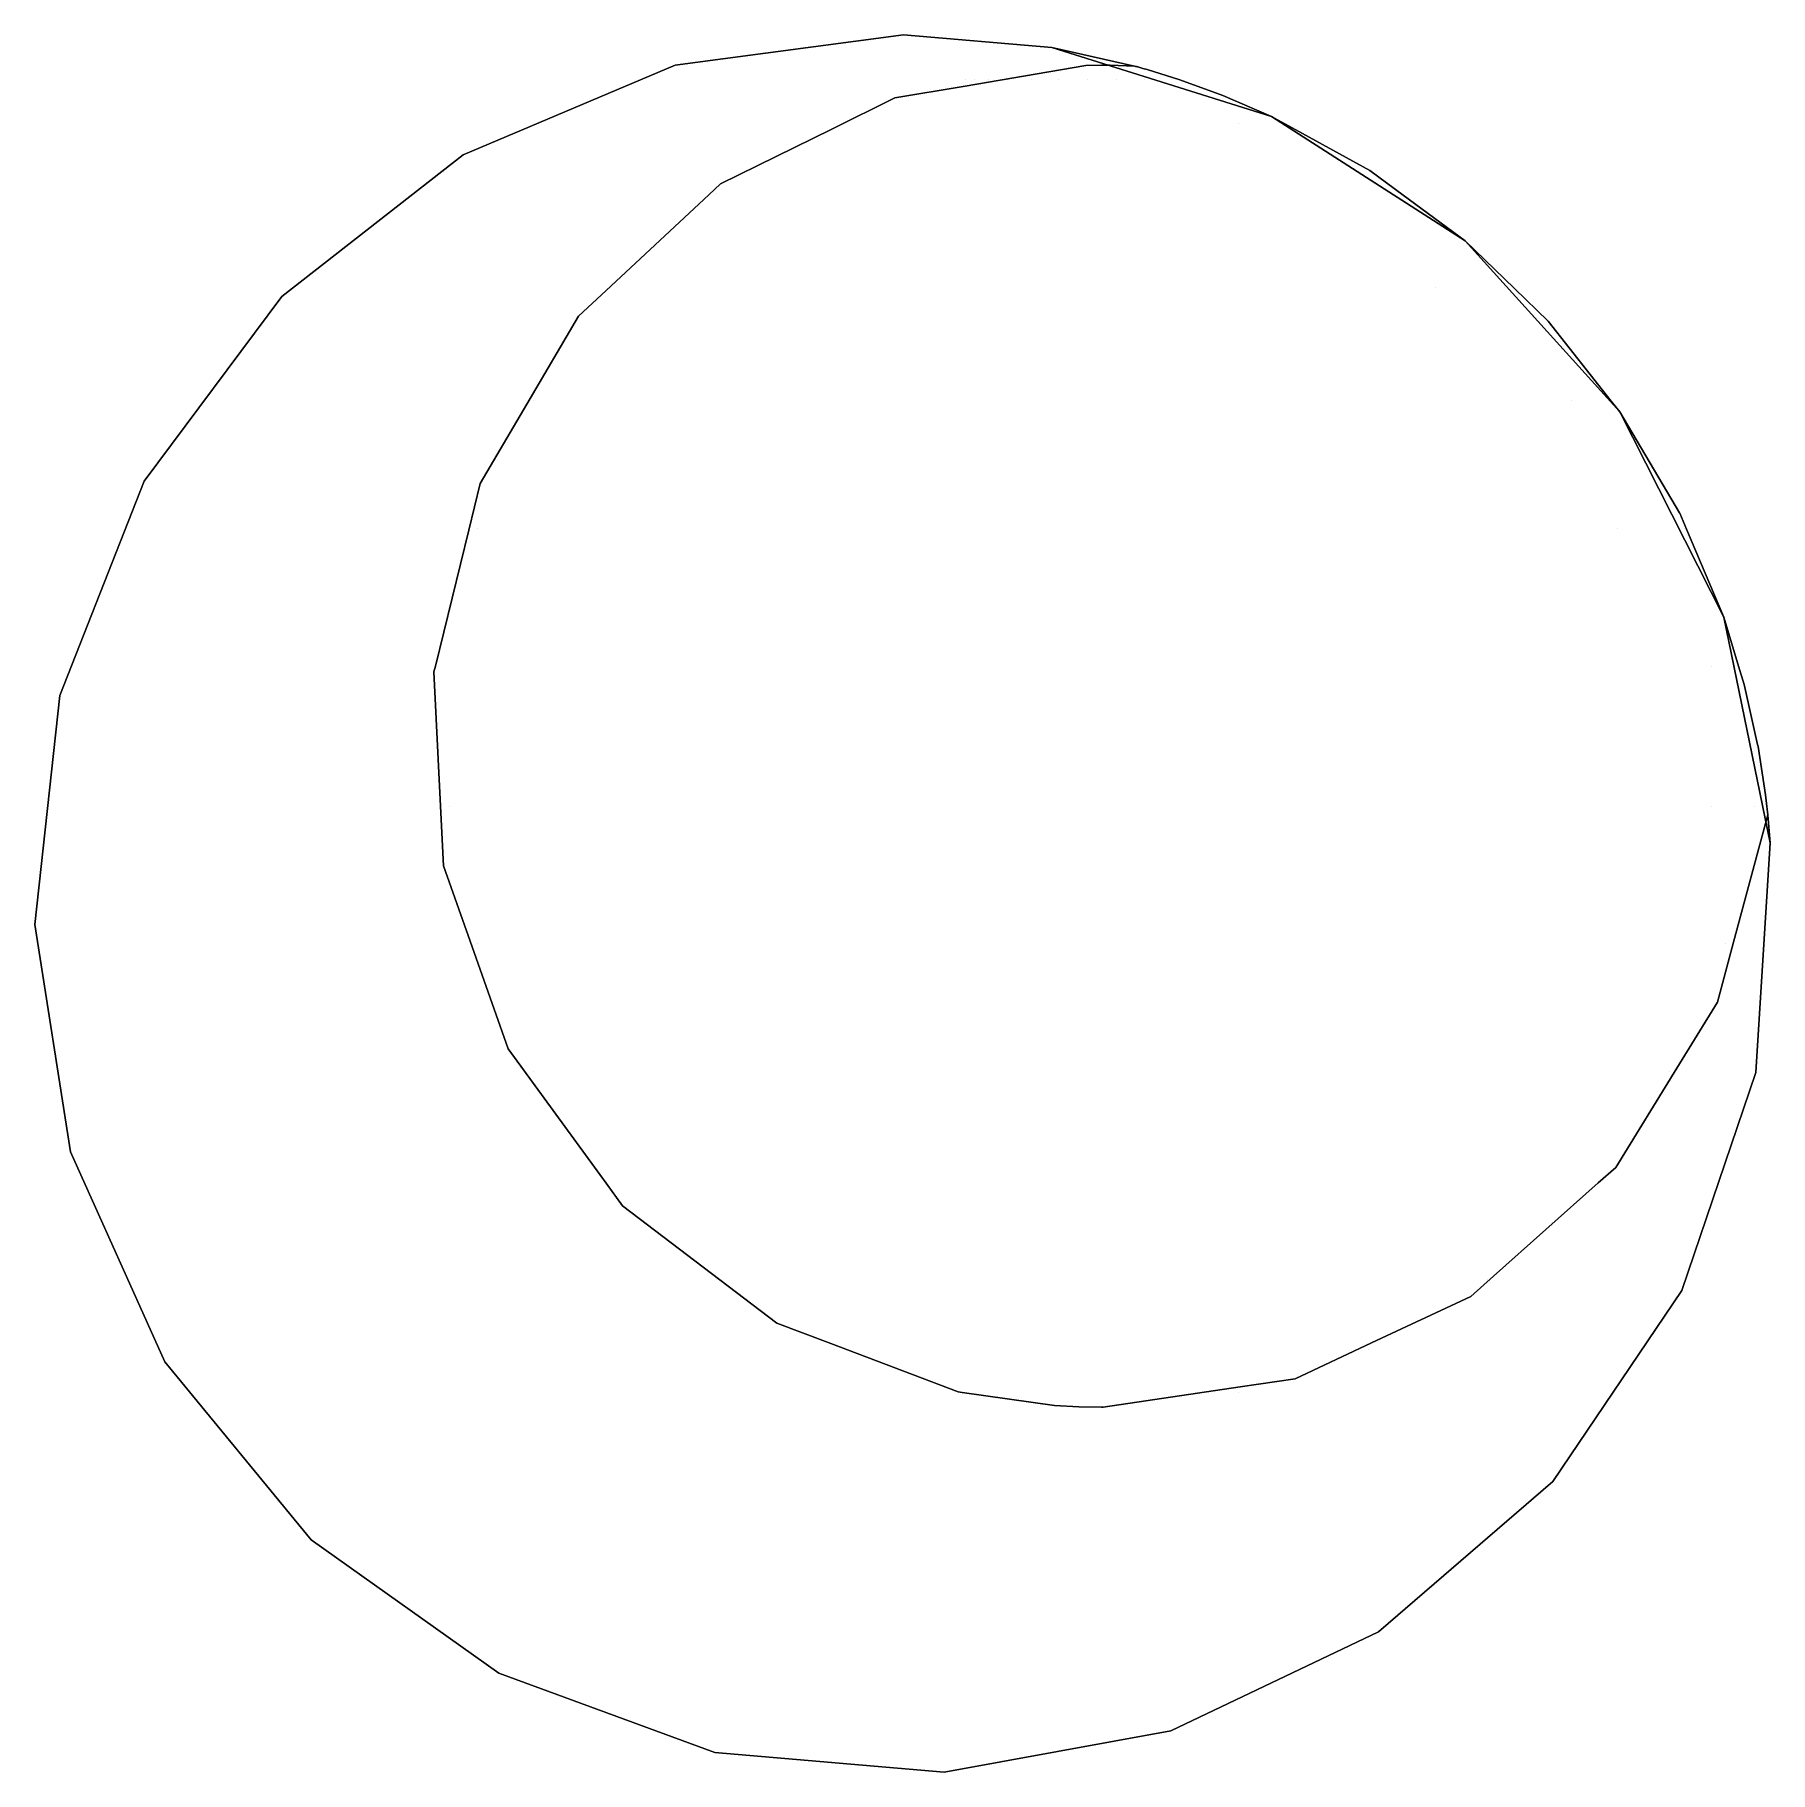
# Model space of a CAD drawing. Header units: millimetres. Extents: x 3.5 to 17.7, y 7 to 21.2.
import ezdxf

# ---------------------------------------------------------------- set-up
doc = ezdxf.new("R2010")
doc.units = ezdxf.units.MM
doc.header["$LTSCALE"] = 50
doc.layers.add('None', color=7, linetype='Continuous', lineweight=5)

msp = doc.modelspace()

# ---------------------------------------------------------------- linework, layer by layer
at = {"layer": 'None', "color": 7, "linetype": 'Continuous', "lineweight": 5, "transparency": 33554687}
for points, invisible_edges in [([(7.014, 20.267), (8.754, 21), (10.625, 21.25), (9.079, 7.17)], 12), ([(8.754, 21), (8.754, 21, 18.5), (10.625, 21.25, 18.5), (10.625, 21.25)], 5), ([(10.037, 20.477, 18.5), (10.553, 20.732, 18.5), (10.625, 21.25, 18.5), (8.754, 21, 18.5)], 10), ([(10.625, 21.25), (11.842, 21.145), (9.079, 7.17)], 10), ([(10.625, 21.25, 18.5), (10.553, 20.732, 18.5), (11.115, 20.827, 18.5)], 9), ([(10.625, 21.25), (10.625, 21.25, 18.5), (11.842, 21.145, 18.5), (11.842, 21.145)], 5), ([(11.115, 20.827, 18.5), (12.121, 20.998, 18.5), (11.842, 21.145, 18.5), (10.625, 21.25, 18.5)], 10), ([(9.079, 7.17), (11.842, 21.145), (13.643, 20.579)], 9), ([(11.842, 21.145), (13.244, 20.751, 17.201), (13.643, 20.579, 16.915)], 9), ([(11.842, 21.145), (12.89, 20.88, 17.555), (12.892, 20.88, 17.554), (13.244, 20.751, 17.201)], 9), ([(11.842, 21.145), (11.842, 21.145, 18.5), (12.624, 20.964, 17.993)], 11), ([(12.624, 20.964, 17.993), (12.89, 20.88, 17.555), (11.842, 21.145)], 10), ([(11.842, 21.145, 18.5), (12.527, 20.991, 18.434), (12.535, 20.989, 18.358)], 9), ([(11.842, 21.145, 18.5), (12.52, 20.993, 18.5), (12.527, 20.991, 18.434)], 8), ([(12.535, 20.989, 18.358), (12.543, 20.987, 18.276), (12.547, 20.986, 18.241), (11.842, 21.145, 18.5)], 12), ([(12.547, 20.986, 18.241), (12.589, 20.974, 18.106), (12.624, 20.964, 17.993), (11.842, 21.145, 18.5)], 12), ([(13.643, 20.579, 16.915), (13.643, 20.579), (11.842, 21.145)], 9), ([(11.842, 21.145, 18.5), (12.121, 20.998, 18.5), (12.25, 21, 18.5)], 9), ([(12.25, 21, 18.5), (12.321, 21, 18.5), (11.842, 21.145, 18.5)], 10), ([(12.321, 21, 18.5), (12.52, 20.993, 18.5), (11.842, 21.145, 18.5)], 8), ([(7.014, 20.267), (7.014, 20.267, 18.5), (8.754, 21, 18.5), (8.754, 21)], 5), ([(8.754, 21, 18.5), (7.014, 20.267, 18.5), (8.187, 19.154, 18.5), (9.029, 19.937, 18.5)], 10), ([(8.754, 21, 18.5), (9.126, 20.027, 18.5), (10.037, 20.477, 18.5)], 9), ([(9.029, 19.937, 18.5), (9.126, 20.027, 18.5), (8.754, 21, 18.5)], 10), ([(12.121, 20.998, 18.5), (11.115, 20.827, 18.5), (11.131, 20.88, 18.262)], 10), ([(11.131, 20.88, 18.262), (12.25, 21, 18.5), (12.121, 20.998, 18.5)], 9), ([(12.25, 21, 18.5), (11.131, 20.88, 18.262), (11.205, 20.88, 18.035)], 11), ([(12.25, 21, 18.5), (11.205, 20.88, 18.035), (11.325, 20.88, 17.828)], 11), ([(12.25, 21, 18.5), (11.325, 20.88, 17.828), (11.485, 20.88, 17.65)], 11), ([(12.25, 21, 18.5), (11.485, 20.88, 17.65), (11.678, 20.88, 17.51)], 11), ([(12.25, 21, 18.5), (11.678, 20.88, 17.51), (11.897, 20.88, 17.412)], 11), ([(12.25, 21, 18.5), (11.897, 20.88, 17.412), (12.13, 20.88, 17.363)], 11), ([(12.25, 21, 18.5), (12.13, 20.88, 17.363), (12.37, 20.88, 17.363)], 11), ([(12.624, 20.964, 17.993), (12.25, 21, 18.5), (12.822, 20.88, 17.51)], 11), ([(12.25, 21, 18.5), (12.589, 20.974, 18.106), (12.547, 20.986, 18.241)], 9), ([(12.321, 21, 18.5), (12.25, 21, 18.5), (12.527, 20.991, 18.434)], 10), ([(12.527, 20.991, 18.434), (12.25, 21, 18.5), (12.535, 20.989, 18.358)], 3), ([(12.535, 20.989, 18.358), (12.25, 21, 18.5), (12.543, 20.987, 18.276)], 3), ([(12.547, 20.986, 18.241), (12.543, 20.987, 18.276), (12.25, 21, 18.5)], 10), ([(12.624, 20.964, 17.993), (12.589, 20.974, 18.106), (12.25, 21, 18.5)], 10), ([(12.25, 21, 18.5), (12.603, 20.88, 17.412), (12.822, 20.88, 17.51)], 11), ([(12.25, 21, 18.5), (12.37, 20.88, 17.363), (12.603, 20.88, 17.412)], 11), ([(12.527, 20.991, 18.434), (12.52, 20.993, 18.5), (12.321, 21, 18.5)], 8), ([(12.822, 20.88, 17.51), (12.89, 20.88, 17.555), (12.624, 20.964, 17.993)], 9), ([(10.553, 20.732, 18.5), (10.062, 20.525, 18.035), (11.131, 20.88, 18.262)], 11), ([(11.205, 20.88, 18.035), (11.131, 20.88, 18.262), (10.062, 20.525, 18.035), (10.206, 20.525, 17.59)], 15), ([(11.325, 20.88, 17.828), (11.205, 20.88, 18.035), (10.206, 20.525, 17.59), (10.44, 20.525, 17.185)], 15), ([(11.485, 20.88, 17.65), (11.325, 20.88, 17.828), (10.44, 20.525, 17.185), (10.753, 20.525, 16.838)], 15), ([(11.131, 20.88, 18.262), (11.115, 20.827, 18.5), (10.553, 20.732, 18.5)], 9), ([(11.678, 20.88, 17.51), (11.485, 20.88, 17.65), (10.753, 20.525, 16.838), (11.131, 20.525, 16.563)], 15), ([(11.897, 20.88, 17.412), (11.678, 20.88, 17.51), (11.131, 20.525, 16.563), (11.559, 20.525, 16.372)], 15), ([(12.13, 20.88, 17.363), (11.897, 20.88, 17.412), (11.559, 20.525, 16.372), (12.016, 20.525, 16.275)], 15), ([(12.37, 20.88, 17.363), (12.13, 20.88, 17.363), (12.016, 20.525, 16.275), (12.484, 20.525, 16.275)], 15), ([(12.603, 20.88, 17.412), (12.37, 20.88, 17.363), (12.484, 20.525, 16.275), (12.941, 20.525, 16.372)], 15), ([(12.822, 20.88, 17.51), (12.603, 20.88, 17.412), (12.941, 20.525, 16.372), (13.369, 20.525, 16.563)], 15), ([(12.822, 20.88, 17.51), (13.369, 20.525, 16.563), (13.244, 20.751, 17.201)], 11), ([(12.822, 20.88, 17.51), (12.892, 20.88, 17.554), (12.89, 20.88, 17.555)], 9), ([(13.244, 20.751, 17.201), (12.892, 20.88, 17.554), (12.822, 20.88, 17.51)], 10), ([(10.553, 20.732, 18.5), (10.037, 20.477, 18.5), (10.062, 20.525, 18.035)], 10), ([(13.643, 20.579, 16.915), (13.244, 20.751, 17.201), (13.369, 20.525, 16.563)], 10), ([(9.079, 7.17), (13.643, 20.579), (15.232, 19.56), (16.498, 18.16)], 9), ([(9.126, 20.027, 18.5), (9.088, 19.95, 17.828), (10.062, 20.525, 18.035)], 11), ([(10.206, 20.525, 17.59), (10.062, 20.525, 18.035), (9.088, 19.95, 17.828), (9.297, 19.95, 17.185)], 15), ([(10.062, 20.525, 18.035), (10.037, 20.477, 18.5), (9.126, 20.027, 18.5)], 9), ([(10.44, 20.525, 17.185), (10.206, 20.525, 17.59), (9.297, 19.95, 17.185), (9.635, 19.95, 16.6)], 15), ([(10.753, 20.525, 16.838), (10.44, 20.525, 17.185), (9.635, 19.95, 16.6), (10.087, 19.95, 16.098)], 15), ([(11.131, 20.525, 16.563), (10.753, 20.525, 16.838), (10.087, 19.95, 16.098), (10.634, 19.95, 15.7)], 15), ([(11.559, 20.525, 16.372), (11.131, 20.525, 16.563), (10.634, 19.95, 15.7), (11.251, 19.95, 15.425)], 15), ([(12.016, 20.525, 16.275), (11.559, 20.525, 16.372), (11.251, 19.95, 15.425), (11.912, 19.95, 15.285)], 15), ([(12.484, 20.525, 16.275), (12.016, 20.525, 16.275), (11.912, 19.95, 15.285), (12.588, 19.95, 15.285)], 15), ([(12.941, 20.525, 16.372), (12.484, 20.525, 16.275), (12.588, 19.95, 15.285), (13.249, 19.95, 15.425)], 15), ([(13.369, 20.525, 16.563), (12.941, 20.525, 16.372), (13.249, 19.95, 15.425), (13.866, 19.95, 15.7)], 15), ([(13.723, 20.535, 16.876), (13.643, 20.579, 16.915), (13.369, 20.525, 16.563)], 10), ([(13.369, 20.525, 16.563), (13.747, 20.525, 16.838), (13.723, 20.535, 16.876)], 11), ([(13.747, 20.525, 16.838), (13.369, 20.525, 16.563), (13.866, 19.95, 15.7), (14.413, 19.95, 16.098)], 15), ([(13.643, 20.579), (14.721, 19.936, 16.442), (15.232, 19.56, 16.293)], 9), ([(13.643, 20.579), (14.449, 20.137, 16.522), (14.721, 19.936, 16.442)], 9), ([(13.643, 20.579), (13.643, 20.579, 16.915), (13.723, 20.535, 16.876), (13.758, 20.516, 16.859)], 9), ([(13.758, 20.516, 16.859), (14.449, 20.137, 16.522), (13.643, 20.579)], 10), ([(15.232, 19.56, 16.293), (15.232, 19.56), (13.643, 20.579)], 9), ([(13.723, 20.535, 16.876), (13.747, 20.525, 16.838), (13.758, 20.516, 16.859)], 3), ([(13.747, 20.525, 16.838), (14.413, 19.95, 16.098), (14.449, 20.137, 16.522)], 11), ([(14.449, 20.137, 16.522), (13.758, 20.516, 16.859), (13.747, 20.525, 16.838)], 10), ([(4.399, 17.59), (5.528, 19.104), (7.014, 20.267), (9.079, 7.17)], 12), ([(5.528, 19.104), (5.528, 19.104, 18.5), (7.014, 20.267, 18.5), (7.014, 20.267)], 5), ([(7.537, 18.221, 18.5), (7.961, 18.944, 18.5), (7.014, 20.267, 18.5), (5.528, 19.104, 18.5)], 10), ([(7.014, 20.267, 18.5), (7.961, 18.944, 18.5), (8.187, 19.154, 18.5)], 9), ([(14.413, 19.95, 16.098), (14.721, 19.936, 16.442), (14.449, 20.137, 16.522)], 9), ([(8.187, 19.154, 18.5), (8.252, 19.18, 17.65), (9.088, 19.95, 17.828)], 11), ([(9.088, 19.95, 17.828), (9.029, 19.937, 18.5), (8.187, 19.154, 18.5)], 9), ([(9.297, 19.95, 17.185), (9.088, 19.95, 17.828), (8.252, 19.18, 17.65), (8.516, 19.18, 16.838)], 15), ([(9.635, 19.95, 16.6), (9.297, 19.95, 17.185), (8.516, 19.18, 16.838), (8.943, 19.18, 16.098)], 15), ([(10.087, 19.95, 16.098), (9.635, 19.95, 16.6), (8.943, 19.18, 16.098), (9.515, 19.18, 15.463)], 15), ([(9.126, 20.027, 18.5), (9.029, 19.937, 18.5), (9.088, 19.95, 17.828)], 10), ([(10.634, 19.95, 15.7), (10.087, 19.95, 16.098), (9.515, 19.18, 15.463), (10.206, 19.18, 14.96)], 15), ([(11.251, 19.95, 15.425), (10.634, 19.95, 15.7), (10.206, 19.18, 14.96), (10.987, 19.18, 14.613)], 15), ([(11.912, 19.95, 15.285), (11.251, 19.95, 15.425), (10.987, 19.18, 14.613), (11.823, 19.18, 14.435)], 15), ([(12.588, 19.95, 15.285), (11.912, 19.95, 15.285), (11.823, 19.18, 14.435), (12.677, 19.18, 14.435)], 15), ([(13.249, 19.95, 15.425), (12.588, 19.95, 15.285), (12.677, 19.18, 14.435), (13.513, 19.18, 14.613)], 15), ([(13.866, 19.95, 15.7), (13.249, 19.95, 15.425), (13.513, 19.18, 14.613), (14.294, 19.18, 14.96)], 15), ([(14.413, 19.95, 16.098), (13.866, 19.95, 15.7), (14.294, 19.18, 14.96), (14.985, 19.18, 15.463)], 15), ([(14.721, 19.936, 16.442), (14.413, 19.95, 16.098), (14.985, 19.18, 15.463)], 11), ([(14.985, 19.18, 15.463), (15.232, 19.56, 16.293), (14.721, 19.936, 16.442)], 9), ([(15.31, 19.485, 16.282), (15.232, 19.56, 16.293), (14.985, 19.18, 15.463)], 10), ([(16.498, 18.16), (15.232, 19.56), (15.912, 18.902, 16.204)], 10), ([(15.232, 19.56), (15.31, 19.485, 16.282), (15.635, 19.169, 16.24)], 9), ([(15.232, 19.56), (15.232, 19.56, 16.293), (15.31, 19.485, 16.282)], 9), ([(15.635, 19.169, 16.24), (15.912, 18.902, 16.204), (15.232, 19.56)], 10), ([(14.985, 19.18, 15.463), (15.557, 19.18, 16.098), (15.31, 19.485, 16.282)], 11), ([(15.31, 19.485, 16.282), (15.557, 19.18, 16.098), (15.635, 19.169, 16.24)], 3), ([(4.399, 17.59), (4.399, 17.59, 18.5), (5.528, 19.104, 18.5), (5.528, 19.104)], 5), ([(7.061, 17.189, 18.5), (7.155, 17.572, 18.5), (5.528, 19.104, 18.5), (4.399, 17.59, 18.5)], 10), ([(5.528, 19.104, 18.5), (7.155, 17.572, 18.5), (7.537, 18.221, 18.5)], 9), ([(7.591, 18.25, 17.51), (8.252, 19.18, 17.65), (7.961, 18.944, 18.5)], 11), ([(8.516, 19.18, 16.838), (8.252, 19.18, 17.65), (7.591, 18.25, 17.51), (7.899, 18.25, 16.563)], 15), ([(8.943, 19.18, 16.098), (8.516, 19.18, 16.838), (7.899, 18.25, 16.563), (8.397, 18.25, 15.7)], 15), ([(8.252, 19.18, 17.65), (8.187, 19.154, 18.5), (7.961, 18.944, 18.5)], 9), ([(9.515, 19.18, 15.463), (8.943, 19.18, 16.098), (8.397, 18.25, 15.7), (9.063, 18.25, 14.96)], 15), ([(10.206, 19.18, 14.96), (9.515, 19.18, 15.463), (9.063, 18.25, 14.96), (9.868, 18.25, 14.375)], 15), ([(10.987, 19.18, 14.613), (10.206, 19.18, 14.96), (9.868, 18.25, 14.375), (10.778, 18.25, 13.97)], 15), ([(11.823, 19.18, 14.435), (10.987, 19.18, 14.613), (10.778, 18.25, 13.97), (11.752, 18.25, 13.763)], 15), ([(12.677, 19.18, 14.435), (11.823, 19.18, 14.435), (11.752, 18.25, 13.763), (12.748, 18.25, 13.763)], 15), ([(13.513, 19.18, 14.613), (12.677, 19.18, 14.435), (12.748, 18.25, 13.763), (13.722, 18.25, 13.97)], 15), ([(14.294, 19.18, 14.96), (13.513, 19.18, 14.613), (13.722, 18.25, 13.97), (14.632, 18.25, 14.375)], 15), ([(14.985, 19.18, 15.463), (14.294, 19.18, 14.96), (14.632, 18.25, 14.375), (15.437, 18.25, 14.96)], 15), ([(15.557, 19.18, 16.098), (14.985, 19.18, 15.463), (15.437, 18.25, 14.96), (16.103, 18.25, 15.7)], 15), ([(15.557, 19.18, 16.098), (16.103, 18.25, 15.7), (15.912, 18.902, 16.204)], 11), ([(15.912, 18.902, 16.204), (15.635, 19.169, 16.24), (15.557, 19.18, 16.098)], 10), ([(7.961, 18.944, 18.5), (7.537, 18.221, 18.5), (7.591, 18.25, 17.51)], 10), ([(15.912, 18.902, 16.204), (16.429, 18.246, 16.231), (16.498, 18.16)], 10), ([(16.103, 18.25, 15.7), (16.429, 18.246, 16.231), (15.912, 18.902, 16.204)], 9), ([(7.155, 17.572, 18.5), (7.133, 17.2, 17.412), (7.591, 18.25, 17.51)], 11), ([(7.899, 18.25, 16.563), (7.591, 18.25, 17.51), (7.133, 17.2, 17.412), (7.471, 17.2, 16.372)], 15), ([(7.591, 18.25, 17.51), (7.537, 18.221, 18.5), (7.155, 17.572, 18.5)], 9), ([(8.397, 18.25, 15.7), (7.899, 18.25, 16.563), (7.471, 17.2, 16.372), (8.018, 17.2, 15.425)], 15), ([(9.063, 18.25, 14.96), (8.397, 18.25, 15.7), (8.018, 17.2, 15.425), (8.75, 17.2, 14.613)], 15), ([(9.868, 18.25, 14.375), (9.063, 18.25, 14.96), (8.75, 17.2, 14.613), (9.635, 17.2, 13.97)], 15), ([(10.778, 18.25, 13.97), (9.868, 18.25, 14.375), (9.635, 17.2, 13.97), (10.634, 17.2, 13.525)], 15), ([(11.752, 18.25, 13.763), (10.778, 18.25, 13.97), (10.634, 17.2, 13.525), (11.703, 17.2, 13.298)], 15), ([(12.748, 18.25, 13.763), (11.752, 18.25, 13.763), (11.703, 17.2, 13.298), (12.797, 17.2, 13.298)], 15), ([(13.722, 18.25, 13.97), (12.748, 18.25, 13.763), (12.797, 17.2, 13.298), (13.866, 17.2, 13.525)], 15), ([(14.632, 18.25, 14.375), (13.722, 18.25, 13.97), (13.866, 17.2, 13.525), (14.865, 17.2, 13.97)], 15), ([(15.437, 18.25, 14.96), (14.632, 18.25, 14.375), (14.865, 17.2, 13.97), (15.75, 17.2, 14.613)], 15), ([(16.103, 18.25, 15.7), (15.437, 18.25, 14.96), (15.75, 17.2, 14.613), (16.482, 17.2, 15.425)], 15), ([(16.498, 18.16, 16.234), (16.103, 18.25, 15.7), (16.482, 17.2, 15.425)], 11), ([(16.498, 18.16, 16.234), (16.429, 18.246, 16.231), (16.103, 18.25, 15.7)], 10), ([(16.429, 18.246, 16.231), (16.498, 18.16, 16.234), (16.498, 18.16)], 10), ([(9.079, 7.17), (16.498, 18.16), (17.351, 16.476)], 9), ([(16.482, 17.2, 15.425), (16.987, 17.331, 16.391), (16.498, 18.16, 16.234)], 9), ([(17.351, 16.476), (16.498, 18.16), (16.498, 18.16, 16.234)], 10), ([(16.498, 18.16, 16.234), (16.987, 17.331, 16.391), (17.351, 16.476)], 10), ([(3.708, 15.834), (4.399, 17.59), (9.079, 7.17)], 10), ([(3.708, 15.834), (3.708, 15.834, 18.5), (4.399, 17.59, 18.5), (4.399, 17.59)], 5), ([(6.787, 16.073, 18.5), (7.061, 17.189, 18.5), (4.399, 17.59, 18.5), (3.708, 15.834, 18.5)], 10), ([(7.155, 17.572, 18.5), (7.061, 17.189, 18.5), (7.133, 17.2, 17.412)], 10), ([(16.482, 17.2, 15.425), (17.029, 17.2, 16.372), (16.987, 17.331, 16.391)], 11), ([(16.987, 17.331, 16.391), (16.99, 17.328, 16.392), (17.351, 16.476)], 10), ([(16.99, 17.328, 16.392), (16.987, 17.331, 16.391), (17.029, 17.2, 16.372)], 10), ([(17.351, 16.476), (16.99, 17.328, 16.392), (17.045, 17.198, 16.437)], 9), ([(17.029, 17.2, 16.372), (17.045, 17.198, 16.437), (16.99, 17.328, 16.392)], 9), ([(6.787, 16.073, 18.5), (6.9, 16.075, 17.363), (7.133, 17.2, 17.412)], 11), ([(7.133, 17.2, 17.412), (7.061, 17.189, 18.5), (6.787, 16.073, 18.5)], 9), ([(7.471, 17.2, 16.372), (7.133, 17.2, 17.412), (6.9, 16.075, 17.363), (7.253, 16.075, 16.275)], 15), ([(8.018, 17.2, 15.425), (7.471, 17.2, 16.372), (7.253, 16.075, 16.275), (7.825, 16.075, 15.285)], 15), ([(8.75, 17.2, 14.613), (8.018, 17.2, 15.425), (7.825, 16.075, 15.285), (8.59, 16.075, 14.435)], 15), ([(9.635, 17.2, 13.97), (8.75, 17.2, 14.613), (8.59, 16.075, 14.435), (9.515, 16.075, 13.763)], 15), ([(10.634, 17.2, 13.525), (9.635, 17.2, 13.97), (9.515, 16.075, 13.763), (10.56, 16.075, 13.298)], 15), ([(11.703, 17.2, 13.298), (10.634, 17.2, 13.525), (10.56, 16.075, 13.298), (11.678, 16.075, 13.06)], 15), ([(12.797, 17.2, 13.298), (11.703, 17.2, 13.298), (11.678, 16.075, 13.06), (12.822, 16.075, 13.06)], 15), ([(13.866, 17.2, 13.525), (12.797, 17.2, 13.298), (12.822, 16.075, 13.06), (13.94, 16.075, 13.298)], 15), ([(14.865, 17.2, 13.97), (13.866, 17.2, 13.525), (13.94, 16.075, 13.298), (14.985, 16.075, 13.763)], 15), ([(15.75, 17.2, 14.613), (14.865, 17.2, 13.97), (14.985, 16.075, 13.763), (15.91, 16.075, 14.435)], 15), ([(16.482, 17.2, 15.425), (15.75, 17.2, 14.613), (15.91, 16.075, 14.435), (16.675, 16.075, 15.285)], 15), ([(17.029, 17.2, 16.372), (16.482, 17.2, 15.425), (16.675, 16.075, 15.285), (17.247, 16.075, 16.275)], 15), ([(17.045, 17.198, 16.437), (17.029, 17.2, 16.372), (17.247, 16.075, 16.275)], 11), ([(17.045, 17.198, 16.437), (17.351, 16.476, 16.69), (17.351, 16.476)], 10), ([(17.247, 16.075, 16.275), (17.351, 16.476, 16.69), (17.045, 17.198, 16.437)], 9), ([(17.351, 16.476), (17.732, 14.627), (17.615, 12.743), (9.079, 7.17)], 12), ([(17.247, 16.075, 16.275), (17.473, 16.074, 16.902), (17.351, 16.476, 16.69)], 9), ([(17.732, 14.627), (17.351, 16.476), (17.351, 16.476, 16.69)], 10), ([(17.351, 16.476, 16.69), (17.473, 16.074, 16.902), (17.732, 14.627)], 10), ([(6.829, 14.928, 18.5), (6.775, 16.027, 18.5), (3.708, 15.834, 18.5), (3.502, 13.958, 18.5)], 10), ([(3.708, 15.834, 18.5), (6.775, 16.027, 18.5), (6.787, 16.073, 18.5)], 9), ([(6.9, 14.925, 17.363), (6.9, 16.075, 17.363), (6.775, 16.027, 18.5)], 11), ([(6.9, 16.075, 17.363), (6.787, 16.073, 18.5), (6.775, 16.027, 18.5)], 9), ([(6.775, 16.027, 18.5), (6.829, 14.928, 18.5), (6.9, 14.925, 17.363)], 10), ([(7.253, 16.075, 16.275), (6.9, 16.075, 17.363), (6.9, 14.925, 17.363), (7.253, 14.925, 16.275)], 15), ([(7.825, 16.075, 15.285), (7.253, 16.075, 16.275), (7.253, 14.925, 16.275), (7.825, 14.925, 15.285)], 15), ([(8.59, 16.075, 14.435), (7.825, 16.075, 15.285), (7.825, 14.925, 15.285), (8.59, 14.925, 14.435)], 15), ([(9.515, 16.075, 13.763), (8.59, 16.075, 14.435), (8.59, 14.925, 14.435), (9.515, 14.925, 13.763)], 15), ([(10.56, 16.075, 13.298), (9.515, 16.075, 13.763), (9.515, 14.925, 13.763), (10.56, 14.925, 13.298)], 15), ([(11.678, 16.075, 13.06), (10.56, 16.075, 13.298), (10.56, 14.925, 13.298), (11.678, 14.925, 13.06)], 15), ([(12.822, 16.075, 13.06), (11.678, 16.075, 13.06), (11.678, 14.925, 13.06), (12.822, 14.925, 13.06)], 15), ([(13.94, 16.075, 13.298), (12.822, 16.075, 13.06), (12.822, 14.925, 13.06), (13.94, 14.925, 13.298)], 15), ([(14.985, 16.075, 13.763), (13.94, 16.075, 13.298), (13.94, 14.925, 13.298), (14.985, 14.925, 13.763)], 15), ([(15.91, 16.075, 14.435), (14.985, 16.075, 13.763), (14.985, 14.925, 13.763), (15.91, 14.925, 14.435)], 15), ([(16.675, 16.075, 15.285), (15.91, 16.075, 14.435), (15.91, 14.925, 14.435), (16.675, 14.925, 15.285)], 15), ([(17.247, 16.075, 16.275), (16.675, 16.075, 15.285), (16.675, 14.925, 15.285), (17.247, 14.925, 16.275)], 15), ([(17.473, 16.074, 16.902), (17.247, 16.075, 16.275), (17.247, 14.925, 16.275)], 11), ([(17.247, 14.925, 16.275), (17.519, 15.923, 16.982), (17.473, 16.074, 16.902)], 9), ([(17.473, 16.074, 16.902), (17.519, 15.923, 16.982), (17.732, 14.627)], 10), ([(9.079, 7.17), (3.796, 12.093), (3.502, 13.958), (3.708, 15.834)], 9), ([(3.502, 13.958), (3.502, 13.958, 18.5), (3.708, 15.834, 18.5), (3.708, 15.834)], 5), ([(17.628, 15.433, 17.357), (17.519, 15.923, 16.982), (17.247, 14.925, 16.275)], 10), ([(17.519, 15.923, 16.982), (17.628, 15.433, 17.357), (17.632, 15.417, 17.369), (17.732, 14.627)], 12), ([(17.247, 14.925, 16.275), (17.6, 14.925, 17.363), (17.628, 15.433, 17.357)], 11), ([(17.632, 15.417, 17.369), (17.628, 15.433, 17.357), (17.6, 14.925, 17.363)], 10), ([(17.6, 14.925, 17.363), (17.693, 15.021, 17.876), (17.632, 15.417, 17.369)], 9), ([(17.632, 15.417, 17.369), (17.693, 15.021, 17.876), (17.732, 14.627)], 10), ([(17.6, 14.925, 17.363), (17.705, 14.925, 18.115), (17.693, 15.021, 17.876)], 9), ([(17.732, 14.627), (17.693, 15.021, 17.876), (17.705, 14.925, 18.115)], 9), ([(3.502, 13.958, 18.5), (6.853, 14.438, 18.5), (6.829, 14.928, 18.5)], 9), ([(6.9, 14.925, 17.363), (6.829, 14.928, 18.5), (6.853, 14.438, 18.5)], 9), ([(7.133, 13.8, 17.412), (6.9, 14.925, 17.363), (6.853, 14.438, 18.5)], 11), ([(7.253, 14.925, 16.275), (6.9, 14.925, 17.363), (7.133, 13.8, 17.412), (7.471, 13.8, 16.372)], 15), ([(7.825, 14.925, 15.285), (7.253, 14.925, 16.275), (7.471, 13.8, 16.372), (8.018, 13.8, 15.425)], 15), ([(8.59, 14.925, 14.435), (7.825, 14.925, 15.285), (8.018, 13.8, 15.425), (8.75, 13.8, 14.613)], 15), ([(9.515, 14.925, 13.763), (8.59, 14.925, 14.435), (8.75, 13.8, 14.613), (9.635, 13.8, 13.97)], 15), ([(10.56, 14.925, 13.298), (9.515, 14.925, 13.763), (9.635, 13.8, 13.97), (10.634, 13.8, 13.525)], 15), ([(11.678, 14.925, 13.06), (10.56, 14.925, 13.298), (10.634, 13.8, 13.525), (11.703, 13.8, 13.298)], 15), ([(12.822, 14.925, 13.06), (11.678, 14.925, 13.06), (11.703, 13.8, 13.298), (12.797, 13.8, 13.298)], 15), ([(13.94, 14.925, 13.298), (12.822, 14.925, 13.06), (12.797, 13.8, 13.298), (13.866, 13.8, 13.525)], 15), ([(14.985, 14.925, 13.763), (13.94, 14.925, 13.298), (13.866, 13.8, 13.525), (14.865, 13.8, 13.97)], 15), ([(15.91, 14.925, 14.435), (14.985, 14.925, 13.763), (14.865, 13.8, 13.97), (15.75, 13.8, 14.613)], 15), ([(16.675, 14.925, 15.285), (15.91, 14.925, 14.435), (15.75, 13.8, 14.613), (16.482, 13.8, 15.425)], 15), ([(17.247, 14.925, 16.275), (16.675, 14.925, 15.285), (16.482, 13.8, 15.425), (17.029, 13.8, 16.372)], 15), ([(17.6, 14.925, 17.363), (17.247, 14.925, 16.275), (17.029, 13.8, 16.372), (17.367, 13.8, 17.412)], 15), ([(17.367, 13.8, 17.412), (17.708, 14.901, 18.177), (17.705, 14.925, 18.115)], 9), ([(17.705, 14.925, 18.115), (17.6, 14.925, 17.363), (17.367, 13.8, 17.412)], 11), ([(17.708, 14.901, 18.177), (17.367, 13.8, 17.412), (17.432, 13.813, 18.5)], 11), ([(17.432, 13.813, 18.5), (17.712, 14.857, 18.5), (17.708, 14.901, 18.177)], 8), ([(17.615, 12.743, 18.5), (17.732, 14.627, 18.5), (17.712, 14.857, 18.5), (17.432, 13.813, 18.5)], 8), ([(17.732, 14.627), (17.705, 14.925, 18.115), (17.708, 14.901, 18.177)], 9), ([(17.708, 14.901, 18.177), (17.732, 14.627, 18.5), (17.732, 14.627)], 11), ([(17.708, 14.901, 18.177), (17.712, 14.857, 18.5), (17.732, 14.627, 18.5)], 8), ([(17.732, 14.627), (17.732, 14.627, 18.5), (17.615, 12.743, 18.5), (17.615, 12.743)], 5), ([(7.072, 13.819, 18.5), (6.853, 14.438, 18.5), (3.502, 13.958, 18.5), (3.796, 12.093, 18.5)], 10), ([(6.853, 14.438, 18.5), (7.072, 13.819, 18.5), (7.133, 13.8, 17.412)], 10), ([(3.796, 12.093), (3.796, 12.093, 18.5), (3.502, 13.958, 18.5), (3.502, 13.958)], 5), ([(3.796, 12.093, 18.5), (7.383, 12.938, 18.5), (7.072, 13.819, 18.5)], 9), ([(7.133, 13.8, 17.412), (7.072, 13.819, 18.5), (7.383, 12.938, 18.5)], 9), ([(7.383, 12.938, 18.5), (7.591, 12.75, 17.51), (7.133, 13.8, 17.412)], 11), ([(7.471, 13.8, 16.372), (7.133, 13.8, 17.412), (7.591, 12.75, 17.51), (7.899, 12.75, 16.563)], 15), ([(8.018, 13.8, 15.425), (7.471, 13.8, 16.372), (7.899, 12.75, 16.563), (8.397, 12.75, 15.7)], 15), ([(8.75, 13.8, 14.613), (8.018, 13.8, 15.425), (8.397, 12.75, 15.7), (9.063, 12.75, 14.96)], 15), ([(9.635, 13.8, 13.97), (8.75, 13.8, 14.613), (9.063, 12.75, 14.96), (9.868, 12.75, 14.375)], 15), ([(10.634, 13.8, 13.525), (9.635, 13.8, 13.97), (9.868, 12.75, 14.375), (10.778, 12.75, 13.97)], 15), ([(11.703, 13.8, 13.298), (10.634, 13.8, 13.525), (10.778, 12.75, 13.97), (11.752, 12.75, 13.763)], 15), ([(12.797, 13.8, 13.298), (11.703, 13.8, 13.298), (11.752, 12.75, 13.763), (12.748, 12.75, 13.763)], 15), ([(13.866, 13.8, 13.525), (12.797, 13.8, 13.298), (12.748, 12.75, 13.763), (13.722, 12.75, 13.97)], 15), ([(14.865, 13.8, 13.97), (13.866, 13.8, 13.525), (13.722, 12.75, 13.97), (14.632, 12.75, 14.375)], 15), ([(15.75, 13.8, 14.613), (14.865, 13.8, 13.97), (14.632, 12.75, 14.375), (15.437, 12.75, 14.96)], 15), ([(16.482, 13.8, 15.425), (15.75, 13.8, 14.613), (15.437, 12.75, 14.96), (16.103, 12.75, 15.7)], 15), ([(17.029, 13.8, 16.372), (16.482, 13.8, 15.425), (16.103, 12.75, 15.7), (16.601, 12.75, 16.563)], 15), ([(17.367, 13.8, 17.412), (17.029, 13.8, 16.372), (16.601, 12.75, 16.563), (16.909, 12.75, 17.51)], 15), ([(17.3, 13.321, 18.5), (17.367, 13.8, 17.412), (16.909, 12.75, 17.51)], 11), ([(17.432, 13.813, 18.5), (17.3, 13.321, 18.5), (17.615, 12.743, 18.5)], 10), ([(17.3, 13.321, 18.5), (17.432, 13.813, 18.5), (17.367, 13.8, 17.412)], 10), ([(16.909, 12.75, 17.51), (16.966, 12.779, 18.5), (17.3, 13.321, 18.5)], 9), ([(17.615, 12.743, 18.5), (17.3, 13.321, 18.5), (16.966, 12.779, 18.5)], 9), ([(7.509, 12.766, 18.5), (7.383, 12.938, 18.5), (3.796, 12.093, 18.5), (4.569, 10.371, 18.5)], 10), ([(7.383, 12.938, 18.5), (7.509, 12.766, 18.5), (7.591, 12.75, 17.51)], 10), ([(8.186, 11.837, 18.5), (7.509, 12.766, 18.5), (4.569, 10.371, 18.5)], 10), ([(7.591, 12.75, 17.51), (7.509, 12.766, 18.5), (8.186, 11.837, 18.5)], 9), ([(8.186, 11.837, 18.5), (8.252, 11.82, 17.65), (7.591, 12.75, 17.51)], 11), ([(7.899, 12.75, 16.563), (7.591, 12.75, 17.51), (8.252, 11.82, 17.65), (8.516, 11.82, 16.838)], 15), ([(8.397, 12.75, 15.7), (7.899, 12.75, 16.563), (8.516, 11.82, 16.838), (8.943, 11.82, 16.098)], 15), ([(9.063, 12.75, 14.96), (8.397, 12.75, 15.7), (8.943, 11.82, 16.098), (9.515, 11.82, 15.463)], 15), ([(9.868, 12.75, 14.375), (9.063, 12.75, 14.96), (9.515, 11.82, 15.463), (10.206, 11.82, 14.96)], 15), ([(12.817, 7.346), (10.96, 7.008), (9.079, 7.17), (17.615, 12.743)], 12), ([(10.778, 12.75, 13.97), (9.868, 12.75, 14.375), (10.206, 11.82, 14.96), (10.987, 11.82, 14.613)], 15), ([(11.752, 12.75, 13.763), (10.778, 12.75, 13.97), (10.987, 11.82, 14.613), (11.823, 11.82, 14.435)], 15), ([(12.748, 12.75, 13.763), (11.752, 12.75, 13.763), (11.823, 11.82, 14.435), (12.677, 11.82, 14.435)], 15), ([(13.722, 12.75, 13.97), (12.748, 12.75, 13.763), (12.677, 11.82, 14.435), (13.513, 11.82, 14.613)], 15), ([(12.817, 7.346), (17.615, 12.743), (17.007, 10.956)], 9), ([(14.632, 12.75, 14.375), (13.722, 12.75, 13.97), (13.513, 11.82, 14.613), (14.294, 11.82, 14.96)], 15), ([(15.437, 12.75, 14.96), (14.632, 12.75, 14.375), (14.294, 11.82, 14.96), (14.985, 11.82, 15.463)], 15), ([(16.103, 12.75, 15.7), (15.437, 12.75, 14.96), (14.985, 11.82, 15.463), (15.557, 11.82, 16.098)], 15), ([(16.601, 12.75, 16.563), (16.103, 12.75, 15.7), (15.557, 11.82, 16.098), (15.984, 11.82, 16.838)], 15), ([(16.909, 12.75, 17.51), (16.601, 12.75, 16.563), (15.984, 11.82, 16.838), (16.248, 11.82, 17.65)], 15), ([(16.909, 12.75, 17.51), (16.248, 11.82, 17.65), (16.465, 11.966, 18.5)], 11), ([(16.966, 12.779, 18.5), (16.465, 11.966, 18.5), (17.007, 10.956, 18.5), (17.615, 12.743, 18.5)], 10), ([(16.465, 11.966, 18.5), (16.966, 12.779, 18.5), (16.909, 12.75, 17.51)], 10), ([(17.615, 12.743), (17.615, 12.743, 18.5), (17.007, 10.956, 18.5), (17.007, 10.956)], 5), ([(4.569, 10.371), (3.796, 12.093), (9.079, 7.17)], 10), ([(4.569, 10.371), (4.569, 10.371, 18.5), (3.796, 12.093, 18.5), (3.796, 12.093)], 5), ([(16.248, 11.82, 17.65), (16.321, 11.838, 18.5), (16.465, 11.966, 18.5)], 9), ([(17.007, 10.956, 18.5), (16.465, 11.966, 18.5), (16.321, 11.838, 18.5)], 9), ([(4.569, 10.371, 18.5), (5.768, 8.912, 18.5), (8.32, 11.652, 18.5), (8.186, 11.837, 18.5)], 10), ([(8.252, 11.82, 17.65), (8.186, 11.837, 18.5), (8.32, 11.652, 18.5)], 9), ([(15.412, 11.05, 17.828), (15.462, 11.073, 18.5), (16.321, 11.838, 18.5)], 9), ([(16.321, 11.838, 18.5), (16.248, 11.82, 17.65), (15.412, 11.05, 17.828)], 11), ([(15.95, 9.392, 18.5), (17.007, 10.956, 18.5), (16.321, 11.838, 18.5), (15.462, 11.073, 18.5)], 10), ([(9.088, 11.05, 17.828), (8.252, 11.82, 17.65), (8.32, 11.652, 18.5)], 11), ([(8.516, 11.82, 16.838), (8.252, 11.82, 17.65), (9.088, 11.05, 17.828), (9.297, 11.05, 17.185)], 15), ([(8.943, 11.82, 16.098), (8.516, 11.82, 16.838), (9.297, 11.05, 17.185), (9.635, 11.05, 16.6)], 15), ([(9.515, 11.82, 15.463), (8.943, 11.82, 16.098), (9.635, 11.05, 16.6), (10.087, 11.05, 16.098)], 15), ([(10.206, 11.82, 14.96), (9.515, 11.82, 15.463), (10.087, 11.05, 16.098), (10.634, 11.05, 15.7)], 15), ([(10.987, 11.82, 14.613), (10.206, 11.82, 14.96), (10.634, 11.05, 15.7), (11.251, 11.05, 15.425)], 15), ([(11.823, 11.82, 14.435), (10.987, 11.82, 14.613), (11.251, 11.05, 15.425), (11.912, 11.05, 15.285)], 15), ([(12.677, 11.82, 14.435), (11.823, 11.82, 14.435), (11.912, 11.05, 15.285), (12.588, 11.05, 15.285)], 15), ([(13.513, 11.82, 14.613), (12.677, 11.82, 14.435), (12.588, 11.05, 15.285), (13.249, 11.05, 15.425)], 15), ([(14.294, 11.82, 14.96), (13.513, 11.82, 14.613), (13.249, 11.05, 15.425), (13.866, 11.05, 15.7)], 15), ([(14.985, 11.82, 15.463), (14.294, 11.82, 14.96), (13.866, 11.05, 15.7), (14.413, 11.05, 16.098)], 15), ([(15.557, 11.82, 16.098), (14.985, 11.82, 15.463), (14.413, 11.05, 16.098), (14.865, 11.05, 16.6)], 15), ([(15.984, 11.82, 16.838), (15.557, 11.82, 16.098), (14.865, 11.05, 16.6), (15.203, 11.05, 17.185)], 15), ([(16.248, 11.82, 17.65), (15.984, 11.82, 16.838), (15.203, 11.05, 17.185), (15.412, 11.05, 17.828)], 15), ([(9.051, 11.095, 18.5), (8.32, 11.652, 18.5), (5.768, 8.912, 18.5), (7.307, 7.82, 18.5)], 10), ([(8.32, 11.652, 18.5), (9.051, 11.095, 18.5), (9.088, 11.05, 17.828)], 10), ([(7.307, 7.82, 18.5), (9.586, 10.688, 18.5), (9.051, 11.095, 18.5)], 9), ([(9.088, 11.05, 17.828), (9.051, 11.095, 18.5), (9.586, 10.688, 18.5)], 9), ([(10.062, 10.475, 18.035), (9.088, 11.05, 17.828), (9.586, 10.688, 18.5)], 11), ([(9.297, 11.05, 17.185), (9.088, 11.05, 17.828), (10.062, 10.475, 18.035), (10.206, 10.475, 17.59)], 15), ([(9.635, 11.05, 16.6), (9.297, 11.05, 17.185), (10.206, 10.475, 17.59), (10.44, 10.475, 17.185)], 15), ([(10.087, 11.05, 16.098), (9.635, 11.05, 16.6), (10.44, 10.475, 17.185), (10.753, 10.475, 16.838)], 15), ([(10.634, 11.05, 15.7), (10.087, 11.05, 16.098), (10.753, 10.475, 16.838), (11.131, 10.475, 16.563)], 15), ([(11.251, 11.05, 15.425), (10.634, 11.05, 15.7), (11.131, 10.475, 16.563), (11.559, 10.475, 16.372)], 15), ([(11.912, 11.05, 15.285), (11.251, 11.05, 15.425), (11.559, 10.475, 16.372), (12.016, 10.475, 16.275)], 15), ([(12.588, 11.05, 15.285), (11.912, 11.05, 15.285), (12.016, 10.475, 16.275), (12.484, 10.475, 16.275)], 15), ([(13.249, 11.05, 15.425), (12.588, 11.05, 15.285), (12.484, 10.475, 16.275), (12.941, 10.475, 16.372)], 15), ([(13.866, 11.05, 15.7), (13.249, 11.05, 15.425), (12.941, 10.475, 16.372), (13.369, 10.475, 16.563)], 15), ([(14.413, 11.05, 16.098), (13.866, 11.05, 15.7), (13.369, 10.475, 16.563), (13.747, 10.475, 16.838)], 15), ([(14.865, 11.05, 16.6), (14.413, 11.05, 16.098), (13.747, 10.475, 16.838), (14.06, 10.475, 17.185)], 15), ([(15.203, 11.05, 17.185), (14.865, 11.05, 16.6), (14.06, 10.475, 17.185), (14.294, 10.475, 17.59)], 15), ([(15.412, 11.05, 17.828), (15.203, 11.05, 17.185), (14.294, 10.475, 17.59), (14.438, 10.475, 18.035)], 15), ([(15.277, 10.908, 18.5), (15.412, 11.05, 17.828), (14.438, 10.475, 18.035)], 11), ([(15.462, 11.073, 18.5), (15.277, 10.908, 18.5), (15.95, 9.392, 18.5)], 10), ([(15.277, 10.908, 18.5), (15.462, 11.073, 18.5), (15.412, 11.05, 17.828)], 10), ([(17.007, 10.956), (15.95, 9.392), (14.52, 8.159), (12.817, 7.346)], 8), ([(14.438, 10.475, 18.035), (14.463, 10.527, 18.5), (15.277, 10.908, 18.5)], 9), ([(14.52, 8.159, 18.5), (15.95, 9.392, 18.5), (15.277, 10.908, 18.5), (14.463, 10.527, 18.5)], 10), ([(17.007, 10.956), (17.007, 10.956, 18.5), (15.95, 9.392, 18.5), (15.95, 9.392)], 5), ([(10.03, 10.521, 18.5), (9.586, 10.688, 18.5), (7.307, 7.82, 18.5), (9.079, 7.17, 18.5)], 10), ([(9.586, 10.688, 18.5), (10.03, 10.521, 18.5), (10.062, 10.475, 18.035)], 10), ([(9.079, 7.17, 18.5), (10.96, 7.008, 18.5), (11.074, 10.127, 18.5), (10.03, 10.521, 18.5)], 10), ([(10.062, 10.475, 18.035), (10.03, 10.521, 18.5), (11.074, 10.127, 18.5)], 9), ([(11.074, 10.127, 18.5), (11.131, 10.12, 18.262), (10.062, 10.475, 18.035)], 11), ([(10.206, 10.475, 17.59), (10.062, 10.475, 18.035), (11.131, 10.12, 18.262), (11.205, 10.12, 18.035)], 15), ([(10.44, 10.475, 17.185), (10.206, 10.475, 17.59), (11.205, 10.12, 18.035), (11.325, 10.12, 17.828)], 15), ([(10.753, 10.475, 16.838), (10.44, 10.475, 17.185), (11.325, 10.12, 17.828), (11.485, 10.12, 17.65)], 15), ([(11.131, 10.475, 16.563), (10.753, 10.475, 16.838), (11.485, 10.12, 17.65), (11.678, 10.12, 17.51)], 15), ([(11.559, 10.475, 16.372), (11.131, 10.475, 16.563), (11.678, 10.12, 17.51), (11.897, 10.12, 17.412)], 15), ([(12.016, 10.475, 16.275), (11.559, 10.475, 16.372), (11.897, 10.12, 17.412), (12.13, 10.12, 17.363)], 15), ([(12.484, 10.475, 16.275), (12.016, 10.475, 16.275), (12.13, 10.12, 17.363), (12.37, 10.12, 17.363)], 15), ([(12.941, 10.475, 16.372), (12.484, 10.475, 16.275), (12.37, 10.12, 17.363), (12.603, 10.12, 17.412)], 15), ([(13.369, 10.475, 16.563), (12.941, 10.475, 16.372), (12.603, 10.12, 17.412), (12.822, 10.12, 17.51)], 15), ([(13.747, 10.475, 16.838), (13.369, 10.475, 16.563), (12.822, 10.12, 17.51), (13.015, 10.12, 17.65)], 15), ([(14.06, 10.475, 17.185), (13.747, 10.475, 16.838), (13.015, 10.12, 17.65), (13.175, 10.12, 17.828)], 15), ([(14.294, 10.475, 17.59), (14.06, 10.475, 17.185), (13.175, 10.12, 17.828), (13.295, 10.12, 18.035)], 15), ([(14.438, 10.475, 18.035), (14.294, 10.475, 17.59), (13.295, 10.12, 18.035), (13.369, 10.12, 18.262)], 15), ([(13.836, 10.234, 18.5), (14.438, 10.475, 18.035), (13.369, 10.12, 18.262)], 11), ([(14.463, 10.527, 18.5), (13.836, 10.234, 18.5), (14.52, 8.159, 18.5)], 10), ([(13.836, 10.234, 18.5), (14.463, 10.527, 18.5), (14.438, 10.475, 18.035)], 10), ([(9.079, 7.17), (7.307, 7.82), (5.768, 8.912), (4.569, 10.371)], 8), ([(5.768, 8.912), (5.768, 8.912, 18.5), (4.569, 10.371, 18.5), (4.569, 10.371)], 5), ([(11.107, 10.122, 18.5), (11.074, 10.127, 18.5), (10.96, 7.008, 18.5)], 10), ([(10.96, 7.008, 18.5), (11.864, 10.014, 18.5), (11.107, 10.122, 18.5)], 9), ([(11.074, 10.127, 18.5), (11.107, 10.122, 18.5), (11.131, 10.12, 18.262)], 10), ([(11.131, 10.12, 18.262), (11.107, 10.122, 18.5), (11.864, 10.014, 18.5)], 9), ([(11.864, 10.014, 18.5), (12.063, 10.003, 18.5), (11.131, 10.12, 18.262)], 10), ([(11.205, 10.12, 18.035), (11.131, 10.12, 18.262), (12.25, 10, 18.5)], 11), ([(12.063, 10.003, 18.5), (12.25, 10, 18.5), (11.131, 10.12, 18.262)], 10), ([(11.325, 10.12, 17.828), (11.205, 10.12, 18.035), (12.25, 10, 18.5)], 11), ([(11.485, 10.12, 17.65), (11.325, 10.12, 17.828), (12.25, 10, 18.5)], 11), ([(11.678, 10.12, 17.51), (11.485, 10.12, 17.65), (12.25, 10, 18.5)], 11), ([(11.897, 10.12, 17.412), (11.678, 10.12, 17.51), (12.25, 10, 18.5)], 11), ([(12.13, 10.12, 17.363), (11.897, 10.12, 17.412), (12.25, 10, 18.5)], 11), ([(12.37, 10.12, 17.363), (12.13, 10.12, 17.363), (12.25, 10, 18.5)], 11), ([(13.369, 10.12, 18.262), (12.25, 10, 18.5), (12.263, 10, 18.5)], 9), ([(13.369, 10.12, 18.262), (13.295, 10.12, 18.035), (12.25, 10, 18.5)], 11), ([(13.295, 10.12, 18.035), (13.175, 10.12, 17.828), (12.25, 10, 18.5)], 11), ([(13.175, 10.12, 17.828), (13.015, 10.12, 17.65), (12.25, 10, 18.5)], 11), ([(13.015, 10.12, 17.65), (12.822, 10.12, 17.51), (12.25, 10, 18.5)], 11), ([(12.822, 10.12, 17.51), (12.603, 10.12, 17.412), (12.25, 10, 18.5)], 11), ([(12.603, 10.12, 17.412), (12.37, 10.12, 17.363), (12.25, 10, 18.5)], 11), ([(13.387, 10.167, 18.5), (12.263, 10, 18.5), (12.817, 7.346, 18.5)], 10), ([(12.263, 10, 18.5), (13.387, 10.167, 18.5), (13.369, 10.12, 18.262)], 10), ([(12.817, 7.346, 18.5), (14.52, 8.159, 18.5), (13.836, 10.234, 18.5), (13.387, 10.167, 18.5)], 10), ([(13.369, 10.12, 18.262), (13.387, 10.167, 18.5), (13.836, 10.234, 18.5)], 9), ([(12.063, 10.003, 18.5), (11.864, 10.014, 18.5), (10.96, 7.008, 18.5), (12.817, 7.346, 18.5)], 10), ([(12.25, 10, 18.5), (12.063, 10.003, 18.5), (12.817, 7.346, 18.5)], 10), ([(12.817, 7.346, 18.5), (12.263, 10, 18.5), (12.25, 10, 18.5)], 9), ([(15.95, 9.392), (15.95, 9.392, 18.5), (14.52, 8.159, 18.5), (14.52, 8.159)], 5), ([(7.307, 7.82), (7.307, 7.82, 18.5), (5.768, 8.912, 18.5), (5.768, 8.912)], 5), ([(14.52, 8.159), (14.52, 8.159, 18.5), (12.817, 7.346, 18.5), (12.817, 7.346)], 5), ([(9.079, 7.17), (9.079, 7.17, 18.5), (7.307, 7.82, 18.5), (7.307, 7.82)], 5), ([(12.817, 7.346), (12.817, 7.346, 18.5), (10.96, 7.008, 18.5), (10.96, 7.008)], 5), ([(10.96, 7.008), (10.96, 7.008, 18.5), (9.079, 7.17, 18.5), (9.079, 7.17)], 5)]:
    msp.add_3dface(points, dxfattribs=dict(at, invisible_edges=invisible_edges))

doc.saveas('drawing.dxf')
